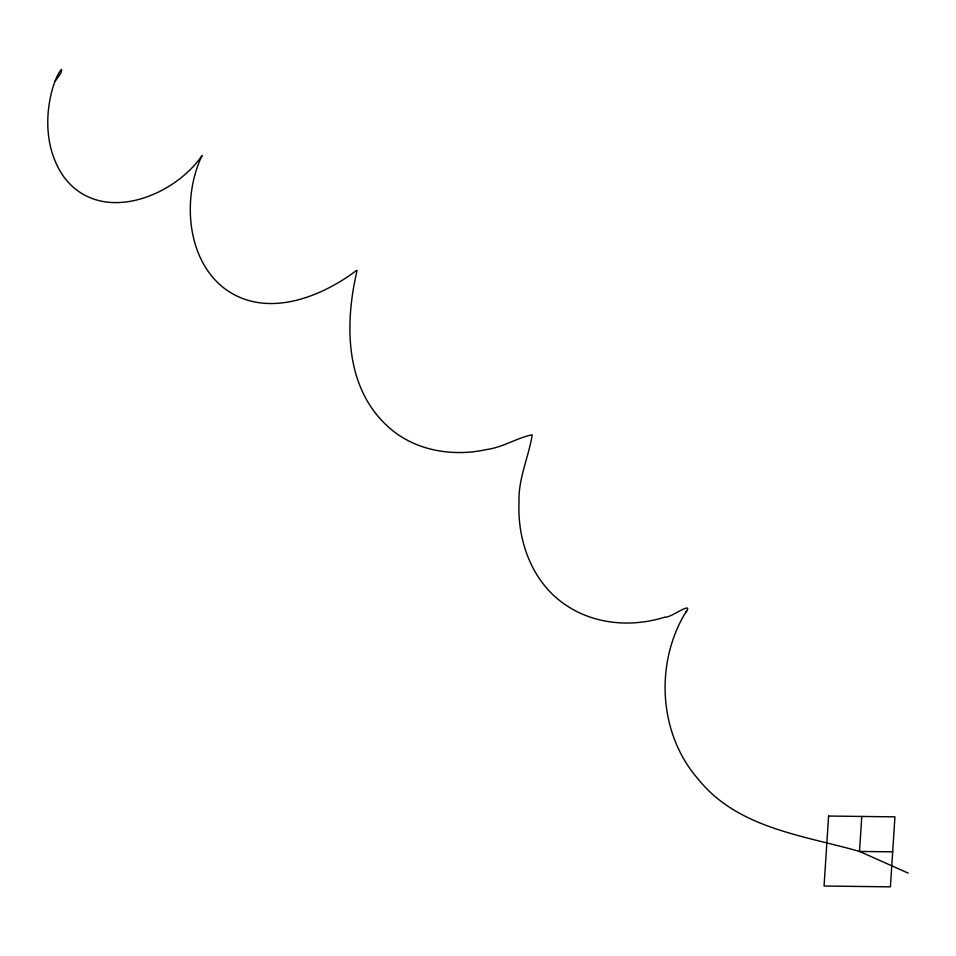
<?xml version="1.0" encoding="UTF-8"?>
<svg xmlns="http://www.w3.org/2000/svg" width="956" height="956" viewBox="0 0 956 956"><rect width="100%" height="100%" fill="white"/><g stroke="black" fill="none" stroke-linecap="round" stroke-linejoin="round"><path stroke-width="1.43" d="M861.774 816.448L859.504 851.438L908.2 873.103M685.858 611.995L686.48 610.956M54.851 81.499C56.786 78.512 62.917 72.011 61.411 69.406C57.145 74.544 55.054 81.105 52.903 87.331C44.311 116.752 45.637 150.917 63.694 176.657C99.806 225.628 172.988 197.641 202.086 155.577C183.146 194.498 185.141 255.551 222.031 286.525C262.984 319.854 319.268 298.619 356.54 270.417L357.066 270.572C344.781 322.77 344.495 386.523 387.24 425.886C413.482 450.67 452.427 457.195 486.831 449.487C502.737 447.432 516.981 437.788 532.217 434.801C528.835 456.705 518.021 479.004 519.036 502.282C517.172 541.562 532.743 583.674 566.729 605.662C595.397 624.722 632.764 627.423 665.101 617.038C669.905 618.843 696.888 597.799 684.388 614.505C654.92 665.125 659.054 734.065 697.868 778.734C737.339 828.35 802.861 835.209 859.504 851.438L892.677 851.844M828.589 816.042L824.06 886.033L890.406 886.845L894.947 816.854L828.589 816.042"/></g></svg>
